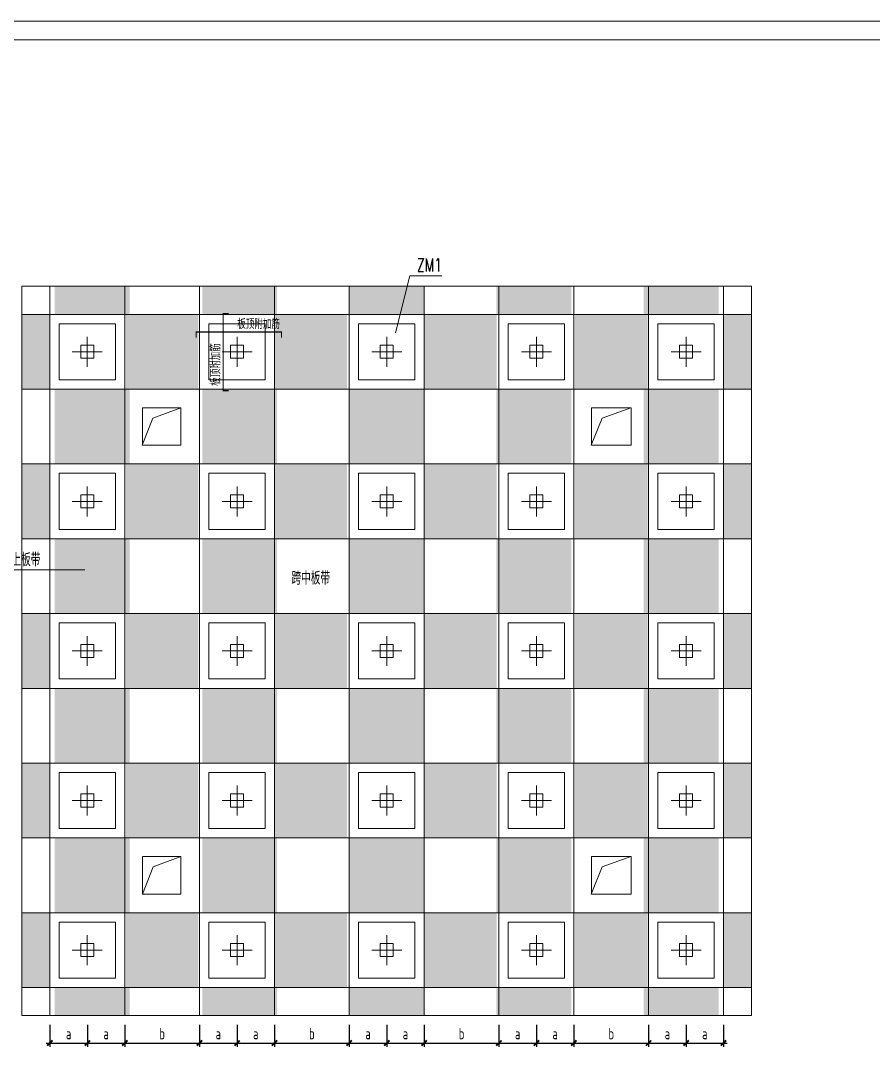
# Model space of a CAD drawing. Extents: x -1201378 to 2367219, y -619313 to 244905.
# Drawn here: x -165234 to -142454, y -604980 to -577238 of the extents above; entities that cross this region are included whole.
import ezdxf
from ezdxf.enums import TextEntityAlignment as Align

# ---------------------------------------------------------------- set-up
doc = ezdxf.new("R2010")
doc.units = 0
doc.header["$LTSCALE"] = 1000
doc.linetypes.add('CONTINOUS', pattern=[0])
doc.layers.get('0').update_dxf_attribs({"linetype": 'CONTINUOUS'})
doc.layers.get('Defpoints').update_dxf_attribs({"linetype": 'CONTINUOUS'})
doc.layers.add('0-cxFrame', color=155, linetype='CONTINUOUS')
doc.layers.add('TEXT', color=7, linetype='CONTINUOUS')
for name, color, linetype, lineweight in [('0-cxText', 131, 'CONTINUOUS', 25), ('DIM', 3, 'CONTINUOUS', 0), ('FLOOR_UP_REIN', 13, 'CONTINUOUS', 0), ('FLOOR_UP_TEXT', 7, 'CONTINUOUS', 0), ('S_FUDN_PILE', 6, 'CONTINOUS', 18), ('S_SLAB', 53, 'CONTINOUS', 13), ('S_SLAB_HOLE', 119, 'CONTINOUS', 13), ('S_SLAB_REIN_TEXT', 7, 'CONTINOUS', 13), ('板带', 131, 'CONTINOUS', 13)]:
    doc.layers.add(name, color=color, linetype=linetype, lineweight=lineweight)
doc.styles.add('cx_tuming', font='simhei.ttf')
doc.styles.add('cx_tuqian1', font='')
doc.styles.add('TSSD_Dimension', font='tssdeng.shx', dxfattribs={"width": 0.7, "bigfont": 'hztxt.shx'})
doc.styles.add('TSSD_Norm', font='tj-romans1.shx', dxfattribs={"bigfont": 'tj-hztxt.shx'})
doc.styles.add('TSSD_Rein', font='tj-romans1.shx', dxfattribs={"width": 0.7, "bigfont": 'tj-hztxt.shx'})
doc.styles.add('黑体', font='simhei.ttf', dxfattribs={"width": 0.8})
doc.styles.get('cx_tuqian1').set_extended_font_data('SimSun')
doc.dimstyles.new('TSSD_100_100', dxfattribs={"dimtxt": 300, "dimasz": 100, "dimexe": 100, "dimexo": 250, "dimgap": 100, "dimtad": 1, "dimdec": 0, "dimzin": 0, "dimdsep": 46, "dimtxsty": 'TSSD_Dimension', "dimblk": 'ARCHTICK', "dimblk1": 'ARCHTICK', "dimblk2": 'ARCHTICK', "dimcen": 0, "dimdle": 100, "dimclrt": 7, "dimadec": 0, "dimazin": 0, "dimtfac": 1, "dimtdec": 0, "dimtix": 1, "dimtmove": 2, "dimatfit": 3, "dimfxl": 1, "dimtolj": 1, "dimtzin": 0, "dimarcsym": 0})
pattern_1 = [(0, (-149055.37, -600588.79), (238.125, 137.4815), [158.75, -317.5]), (120, (-149055.37, -600588.79), (-238.125, 137.4815), [158.75, -317.5]), (60, (-149055.37, -600588.79), (5e-07, 274.9631), [-317.5, 158.75])]

# ---------------------------------------------------------------- blocks, each defined once
blk = doc.blocks.new('A$C11214C8A')
at = {"layer": 'S_FUDN_PILE', "color": 0}
for p, q in [((0, -403), (0, 398)), ((-401, -1), (401, -1))]:
    blk.add_line(p, q, dxfattribs=at)
at = {"layer": 'S_FUDN_PILE', "color": 3}
blk.add_lwpolyline([(-750, -751), (750, -751), (750, 749), (-750, 749)], close=True, dxfattribs=at)
at = {"layer": 'S_FUDN_PILE'}
blk.add_lwpolyline([(-175, 174), (175, 174), (175, -176), (-175, -176)], close=True, dxfattribs=at)
blk = doc.blocks.new('_ArchTick')
at = {"color": 0, "linetype": 'ByBlock', "const_width": 0.5}
blk.add_lwpolyline([(-0.71, -0.71), (0.71, 0.71)], dxfattribs=at)
blk = doc.blocks.new('*D3629')
at = {"layer": 'Defpoints', "color": 0, "transparency": 16777216}
for p in [(-160455, -603839), (-159455, -603839), (-159455, -604573)]:
    blk.add_point(p, dxfattribs=at)
at = {"layer": 'DIM', "color": 0, "lineweight": -2, "transparency": 16777216}
for p, q in [((-160455, -604089), (-160455, -604673)), ((-159455, -604089), (-159455, -604673)), ((-160555, -604573), (-159355, -604573))]:
    blk.add_line(p, q, dxfattribs=at)
at = {"layer": 'DIM', "color": 0, "lineweight": -2, "transparency": 16777216, "xscale": 100, "yscale": 100, "zscale": 100, "rotation": 180}
blk.add_blockref('_ArchTick', (-160455, -604573), dxfattribs=at)
at = {"layer": 'DIM', "color": 0, "lineweight": -2, "transparency": 16777216, "xscale": 100, "yscale": 100, "zscale": 100}
blk.add_blockref('_ArchTick', (-159455, -604573), dxfattribs=at)
at = {"layer": 'DIM', "color": 7, "transparency": 16777216, "insert": (-159955, -604323), "char_height": 300, "attachment_point": 5, "style": 'TSSD_Dimension'}
blk.add_mtext('\\A1;a', dxfattribs=at)
blk = doc.blocks.new('*D3630')
at = {"layer": 'Defpoints', "color": 0, "transparency": 16777216}
for p in [(-159455, -603839), (-158455, -603839), (-158455, -604573)]:
    blk.add_point(p, dxfattribs=at)
at = {"layer": 'DIM', "color": 0, "lineweight": -2, "transparency": 16777216}
for p, q in [((-159455, -604089), (-159455, -604673)), ((-158455, -604089), (-158455, -604673)), ((-159555, -604573), (-158355, -604573))]:
    blk.add_line(p, q, dxfattribs=at)
at = {"layer": 'DIM', "color": 0, "lineweight": -2, "transparency": 16777216, "xscale": 100, "yscale": 100, "zscale": 100, "rotation": 180}
blk.add_blockref('_ArchTick', (-159455, -604573), dxfattribs=at)
at = {"layer": 'DIM', "color": 0, "lineweight": -2, "transparency": 16777216, "xscale": 100, "yscale": 100, "zscale": 100}
blk.add_blockref('_ArchTick', (-158455, -604573), dxfattribs=at)
at = {"layer": 'DIM', "color": 7, "transparency": 16777216, "insert": (-158955, -604323), "char_height": 300, "attachment_point": 5, "style": 'TSSD_Dimension'}
blk.add_mtext('\\A1;a', dxfattribs=at)
blk = doc.blocks.new('*D3637')
at = {"layer": 'Defpoints', "color": 0, "transparency": 16777216}
for p in [(-164455, -603839), (-163455, -603839), (-163455, -604573)]:
    blk.add_point(p, dxfattribs=at)
at = {"layer": 'DIM', "color": 0, "lineweight": -2, "transparency": 16777216}
for p, q in [((-164455, -604089), (-164455, -604673)), ((-163455, -604089), (-163455, -604673)), ((-164555, -604573), (-163355, -604573))]:
    blk.add_line(p, q, dxfattribs=at)
at = {"layer": 'DIM', "color": 0, "lineweight": -2, "transparency": 16777216, "xscale": 100, "yscale": 100, "zscale": 100, "rotation": 180}
blk.add_blockref('_ArchTick', (-164455, -604573), dxfattribs=at)
at = {"layer": 'DIM', "color": 0, "lineweight": -2, "transparency": 16777216, "xscale": 100, "yscale": 100, "zscale": 100}
blk.add_blockref('_ArchTick', (-163455, -604573), dxfattribs=at)
at = {"layer": 'DIM', "color": 7, "transparency": 16777216, "insert": (-163955, -604323), "char_height": 300, "attachment_point": 5, "style": 'TSSD_Dimension'}
blk.add_mtext('\\A1;a', dxfattribs=at)
blk = doc.blocks.new('*D3638')
at = {"layer": 'Defpoints', "color": 0, "transparency": 16777216}
for p in [(-163455, -603839), (-162455, -603839), (-162455, -604573)]:
    blk.add_point(p, dxfattribs=at)
at = {"layer": 'DIM', "color": 0, "lineweight": -2, "transparency": 16777216}
for p, q in [((-163455, -604089), (-163455, -604673)), ((-162455, -604089), (-162455, -604673)), ((-163555, -604573), (-162355, -604573))]:
    blk.add_line(p, q, dxfattribs=at)
at = {"layer": 'DIM', "color": 0, "lineweight": -2, "transparency": 16777216, "xscale": 100, "yscale": 100, "zscale": 100, "rotation": 180}
blk.add_blockref('_ArchTick', (-163455, -604573), dxfattribs=at)
at = {"layer": 'DIM', "color": 0, "lineweight": -2, "transparency": 16777216, "xscale": 100, "yscale": 100, "zscale": 100}
blk.add_blockref('_ArchTick', (-162455, -604573), dxfattribs=at)
at = {"layer": 'DIM', "color": 7, "transparency": 16777216, "insert": (-162955, -604323), "char_height": 300, "attachment_point": 5, "style": 'TSSD_Dimension'}
blk.add_mtext('\\A1;a', dxfattribs=at)
blk = doc.blocks.new('*D3639')
at = {"layer": 'Defpoints', "color": 0, "transparency": 16777216}
for p in [(-156455, -603839), (-155455, -603839), (-155455, -604573)]:
    blk.add_point(p, dxfattribs=at)
at = {"layer": 'DIM', "color": 0, "lineweight": -2, "transparency": 16777216}
for p, q in [((-156455, -604089), (-156455, -604673)), ((-155455, -604089), (-155455, -604673)), ((-156555, -604573), (-155355, -604573))]:
    blk.add_line(p, q, dxfattribs=at)
at = {"layer": 'DIM', "color": 0, "lineweight": -2, "transparency": 16777216, "xscale": 100, "yscale": 100, "zscale": 100, "rotation": 180}
blk.add_blockref('_ArchTick', (-156455, -604573), dxfattribs=at)
at = {"layer": 'DIM', "color": 0, "lineweight": -2, "transparency": 16777216, "xscale": 100, "yscale": 100, "zscale": 100}
blk.add_blockref('_ArchTick', (-155455, -604573), dxfattribs=at)
at = {"layer": 'DIM', "color": 7, "transparency": 16777216, "insert": (-155955, -604323), "char_height": 300, "attachment_point": 5, "style": 'TSSD_Dimension'}
blk.add_mtext('\\A1;a', dxfattribs=at)
blk = doc.blocks.new('*D3640')
at = {"layer": 'Defpoints', "color": 0, "transparency": 16777216}
for p in [(-155455, -603839), (-154455, -603839), (-154455, -604573)]:
    blk.add_point(p, dxfattribs=at)
at = {"layer": 'DIM', "color": 0, "lineweight": -2, "transparency": 16777216}
for p, q in [((-155455, -604089), (-155455, -604673)), ((-154455, -604089), (-154455, -604673)), ((-155555, -604573), (-154355, -604573))]:
    blk.add_line(p, q, dxfattribs=at)
at = {"layer": 'DIM', "color": 0, "lineweight": -2, "transparency": 16777216, "xscale": 100, "yscale": 100, "zscale": 100, "rotation": 180}
blk.add_blockref('_ArchTick', (-155455, -604573), dxfattribs=at)
at = {"layer": 'DIM', "color": 0, "lineweight": -2, "transparency": 16777216, "xscale": 100, "yscale": 100, "zscale": 100}
blk.add_blockref('_ArchTick', (-154455, -604573), dxfattribs=at)
at = {"layer": 'DIM', "color": 7, "transparency": 16777216, "insert": (-154955, -604323), "char_height": 300, "attachment_point": 5, "style": 'TSSD_Dimension'}
blk.add_mtext('\\A1;a', dxfattribs=at)
blk = doc.blocks.new('*D3641')
at = {"layer": 'Defpoints', "color": 0, "transparency": 16777216}
for p in [(-152455, -603839), (-151455, -603839), (-151455, -604573)]:
    blk.add_point(p, dxfattribs=at)
at = {"layer": 'DIM', "color": 0, "lineweight": -2, "transparency": 16777216}
for p, q in [((-152455, -604089), (-152455, -604673)), ((-151455, -604089), (-151455, -604673)), ((-152555, -604573), (-151355, -604573))]:
    blk.add_line(p, q, dxfattribs=at)
at = {"layer": 'DIM', "color": 0, "lineweight": -2, "transparency": 16777216, "xscale": 100, "yscale": 100, "zscale": 100, "rotation": 180}
blk.add_blockref('_ArchTick', (-152455, -604573), dxfattribs=at)
at = {"layer": 'DIM', "color": 0, "lineweight": -2, "transparency": 16777216, "xscale": 100, "yscale": 100, "zscale": 100}
blk.add_blockref('_ArchTick', (-151455, -604573), dxfattribs=at)
at = {"layer": 'DIM', "color": 7, "transparency": 16777216, "insert": (-151955, -604323), "char_height": 300, "attachment_point": 5, "style": 'TSSD_Dimension'}
blk.add_mtext('\\A1;a', dxfattribs=at)
blk = doc.blocks.new('*D3642')
at = {"layer": 'Defpoints', "color": 0, "transparency": 16777216}
for p in [(-151455, -603839), (-150455, -603839), (-150455, -604573)]:
    blk.add_point(p, dxfattribs=at)
at = {"layer": 'DIM', "color": 0, "lineweight": -2, "transparency": 16777216}
for p, q in [((-151455, -604089), (-151455, -604673)), ((-150455, -604089), (-150455, -604673)), ((-151555, -604573), (-150355, -604573))]:
    blk.add_line(p, q, dxfattribs=at)
at = {"layer": 'DIM', "color": 0, "lineweight": -2, "transparency": 16777216, "xscale": 100, "yscale": 100, "zscale": 100, "rotation": 180}
blk.add_blockref('_ArchTick', (-151455, -604573), dxfattribs=at)
at = {"layer": 'DIM', "color": 0, "lineweight": -2, "transparency": 16777216, "xscale": 100, "yscale": 100, "zscale": 100}
blk.add_blockref('_ArchTick', (-150455, -604573), dxfattribs=at)
at = {"layer": 'DIM', "color": 7, "transparency": 16777216, "insert": (-150955, -604323), "char_height": 300, "attachment_point": 5, "style": 'TSSD_Dimension'}
blk.add_mtext('\\A1;a', dxfattribs=at)
blk = doc.blocks.new('*D3643')
at = {"layer": 'Defpoints', "color": 0, "transparency": 16777216}
for p in [(-148455, -603839), (-147455, -603839), (-147455, -604573)]:
    blk.add_point(p, dxfattribs=at)
at = {"layer": 'DIM', "color": 0, "lineweight": -2, "transparency": 16777216}
for p, q in [((-148455, -604089), (-148455, -604673)), ((-147455, -604089), (-147455, -604673)), ((-148555, -604573), (-147355, -604573))]:
    blk.add_line(p, q, dxfattribs=at)
at = {"layer": 'DIM', "color": 0, "lineweight": -2, "transparency": 16777216, "xscale": 100, "yscale": 100, "zscale": 100, "rotation": 180}
blk.add_blockref('_ArchTick', (-148455, -604573), dxfattribs=at)
at = {"layer": 'DIM', "color": 0, "lineweight": -2, "transparency": 16777216, "xscale": 100, "yscale": 100, "zscale": 100}
blk.add_blockref('_ArchTick', (-147455, -604573), dxfattribs=at)
at = {"layer": 'DIM', "color": 7, "transparency": 16777216, "insert": (-147955, -604323), "char_height": 300, "attachment_point": 5, "style": 'TSSD_Dimension'}
blk.add_mtext('\\A1;a', dxfattribs=at)
blk = doc.blocks.new('*D3644')
at = {"layer": 'Defpoints', "color": 0, "transparency": 16777216}
for p in [(-147455, -603839), (-146455, -603839), (-146455, -604573)]:
    blk.add_point(p, dxfattribs=at)
at = {"layer": 'DIM', "color": 0, "lineweight": -2, "transparency": 16777216}
for p, q in [((-147455, -604089), (-147455, -604673)), ((-146455, -604089), (-146455, -604673)), ((-147555, -604573), (-146355, -604573))]:
    blk.add_line(p, q, dxfattribs=at)
at = {"layer": 'DIM', "color": 0, "lineweight": -2, "transparency": 16777216, "xscale": 100, "yscale": 100, "zscale": 100, "rotation": 180}
blk.add_blockref('_ArchTick', (-147455, -604573), dxfattribs=at)
at = {"layer": 'DIM', "color": 0, "lineweight": -2, "transparency": 16777216, "xscale": 100, "yscale": 100, "zscale": 100}
blk.add_blockref('_ArchTick', (-146455, -604573), dxfattribs=at)
at = {"layer": 'DIM', "color": 7, "transparency": 16777216, "insert": (-146955, -604323), "char_height": 300, "attachment_point": 5, "style": 'TSSD_Dimension'}
blk.add_mtext('\\A1;a', dxfattribs=at)
blk = doc.blocks.new('*D3653')
at = {"layer": 'Defpoints', "color": 0, "transparency": 16777216}
for p in [(-162455, -603839), (-160455, -603839), (-160455, -604573)]:
    blk.add_point(p, dxfattribs=at)
at = {"layer": 'DIM', "color": 0, "lineweight": -2, "transparency": 16777216}
for p, q in [((-162455, -604089), (-162455, -604673)), ((-160455, -604089), (-160455, -604673)), ((-162555, -604573), (-160355, -604573))]:
    blk.add_line(p, q, dxfattribs=at)
at = {"layer": 'DIM', "color": 0, "lineweight": -2, "transparency": 16777216, "xscale": 100, "yscale": 100, "zscale": 100, "rotation": 180}
blk.add_blockref('_ArchTick', (-162455, -604573), dxfattribs=at)
at = {"layer": 'DIM', "color": 0, "lineweight": -2, "transparency": 16777216, "xscale": 100, "yscale": 100, "zscale": 100}
blk.add_blockref('_ArchTick', (-160455, -604573), dxfattribs=at)
at = {"layer": 'DIM', "color": 7, "transparency": 16777216, "insert": (-161455, -604323), "char_height": 300, "attachment_point": 5, "style": 'TSSD_Dimension'}
blk.add_mtext('\\A1;b', dxfattribs=at)
blk = doc.blocks.new('*D3654')
at = {"layer": 'Defpoints', "color": 0, "transparency": 16777216}
for p in [(-158455, -603839), (-156455, -603839), (-156455, -604573)]:
    blk.add_point(p, dxfattribs=at)
at = {"layer": 'DIM', "color": 0, "lineweight": -2, "transparency": 16777216}
for p, q in [((-158455, -604089), (-158455, -604673)), ((-156455, -604089), (-156455, -604673)), ((-158555, -604573), (-156355, -604573))]:
    blk.add_line(p, q, dxfattribs=at)
at = {"layer": 'DIM', "color": 0, "lineweight": -2, "transparency": 16777216, "xscale": 100, "yscale": 100, "zscale": 100, "rotation": 180}
blk.add_blockref('_ArchTick', (-158455, -604573), dxfattribs=at)
at = {"layer": 'DIM', "color": 0, "lineweight": -2, "transparency": 16777216, "xscale": 100, "yscale": 100, "zscale": 100}
blk.add_blockref('_ArchTick', (-156455, -604573), dxfattribs=at)
at = {"layer": 'DIM', "color": 7, "transparency": 16777216, "insert": (-157455, -604323), "char_height": 300, "attachment_point": 5, "style": 'TSSD_Dimension'}
blk.add_mtext('\\A1;b', dxfattribs=at)
blk = doc.blocks.new('*D3655')
at = {"layer": 'Defpoints', "color": 0, "transparency": 16777216}
for p in [(-154455, -603839), (-152455, -603839), (-152455, -604573)]:
    blk.add_point(p, dxfattribs=at)
at = {"layer": 'DIM', "color": 0, "lineweight": -2, "transparency": 16777216}
for p, q in [((-154455, -604089), (-154455, -604673)), ((-152455, -604089), (-152455, -604673)), ((-154555, -604573), (-152355, -604573))]:
    blk.add_line(p, q, dxfattribs=at)
at = {"layer": 'DIM', "color": 0, "lineweight": -2, "transparency": 16777216, "xscale": 100, "yscale": 100, "zscale": 100, "rotation": 180}
blk.add_blockref('_ArchTick', (-154455, -604573), dxfattribs=at)
at = {"layer": 'DIM', "color": 0, "lineweight": -2, "transparency": 16777216, "xscale": 100, "yscale": 100, "zscale": 100}
blk.add_blockref('_ArchTick', (-152455, -604573), dxfattribs=at)
at = {"layer": 'DIM', "color": 7, "transparency": 16777216, "insert": (-153455, -604323), "char_height": 300, "attachment_point": 5, "style": 'TSSD_Dimension'}
blk.add_mtext('\\A1;b', dxfattribs=at)
blk = doc.blocks.new('*D3656')
at = {"layer": 'Defpoints', "color": 0, "transparency": 16777216}
for p in [(-150455, -603839), (-148455, -603839), (-148455, -604573)]:
    blk.add_point(p, dxfattribs=at)
at = {"layer": 'DIM', "color": 0, "lineweight": -2, "transparency": 16777216}
for p, q in [((-150455, -604089), (-150455, -604673)), ((-148455, -604089), (-148455, -604673)), ((-150555, -604573), (-148355, -604573))]:
    blk.add_line(p, q, dxfattribs=at)
at = {"layer": 'DIM', "color": 0, "lineweight": -2, "transparency": 16777216, "xscale": 100, "yscale": 100, "zscale": 100, "rotation": 180}
blk.add_blockref('_ArchTick', (-150455, -604573), dxfattribs=at)
at = {"layer": 'DIM', "color": 0, "lineweight": -2, "transparency": 16777216, "xscale": 100, "yscale": 100, "zscale": 100}
blk.add_blockref('_ArchTick', (-148455, -604573), dxfattribs=at)
at = {"layer": 'DIM', "color": 7, "transparency": 16777216, "insert": (-149455, -604323), "char_height": 300, "attachment_point": 5, "style": 'TSSD_Dimension'}
blk.add_mtext('\\A1;b', dxfattribs=at)
blk = doc.blocks.new('TK22.A0 L(Dragon)')
at = {"layer": '0-cxFrame', "color": 7, "const_width": 0.5}
blk.add_lwpolyline([(0, 0), (-1486, 0), (-1486, 841), (0, 841)], close=True, dxfattribs=at)
at = {"layer": '0-cxFrame', "const_width": 0.5}
blk.add_lwpolyline([(-80, 10), (-1466, 10), (-1466, 831), (-80, 831)], close=True, dxfattribs=at)
at = {"style": '黑体', "flags": 4}
blk.add_attdef('图幅', text='', height=3.3, dxfattribs=at).set_placement((-40, 3), align=Align.RIGHT)
at = {"layer": '0-cxText', "flags": 4}
for tag, height, style, p in [('建设单位', 3.5, 'cx_tuming', (-45, 240)), ('项目名称', 3.5, 'cx_tuming', (-45, 210)), ('子项名称', 3.5, 'cx_tuming', (-45, 180)), ('工程编号', 3.3, 'cx_tuqian1', (-35, 165)), ('图名1', 3.5, 'cx_tuming', (-45, 87)), ('图名2', 3.5, 'cx_tuming', (-45, 79)), ('图名3', 3.5, 'cx_tuming', (-45, 71)), ('出图日期', 3.3, 'cx_tuqian1', (-39, 60)), ('专业', 3.3, 'cx_tuqian1', (-55, 52)), ('图号', 3.3, 'cx_tuqian1', (-55, 44)), ('版次', 3.3, 'cx_tuqian1', (-20, 44))]:
    blk.add_attdef(tag, text='', height=height, dxfattribs=dict(at, style=style)).set_placement(p, align=Align.MIDDLE)
at = {"layer": 'Defpoints', "color": 6, "flags": 4}
for tag, height, style, p in [('tufu', 3.3, '黑体', (-12, 12)), ('dwfname', 4, 'cx_tuqian1', (-80, 3))]:
    blk.add_attdef(tag, text='', height=height, dxfattribs=dict(at, style=style)).set_placement(p, align=Align.RIGHT)

msp = doc.modelspace()

# ---------------------------------------------------------------- hatches: boundary and pattern name
at = {"layer": '板带', "true_color": 0x939598}
h = msp.add_hatch(dxfattribs=at)
h.set_pattern_fill('HONEY', color=252, scale=50, style=0)
h.set_pattern_definition(pattern_1)
h.paths.add_polyline_path([(-162325.4, -584338.8), (-164325.4, -584338.8), (-164325.4, -585088.8), (-162325.4, -585088.8)])
h.paths.add_polyline_path([(-158385.4, -584338.8), (-160385.4, -584338.8), (-160385.4, -585088.8), (-158385.4, -585088.8)])
h.paths.add_polyline_path([(-154455.4, -584338.8), (-156455.4, -584338.8), (-156455.4, -585088.8), (-154455.4, -585088.8)])
h.paths.add_polyline_path([(-150525.4, -584338.8), (-152525.4, -584338.8), (-152525.4, -585088.8), (-150525.4, -585088.8)])
h.paths.add_polyline_path([(-146585.4, -584338.8), (-148585.4, -584338.8), (-148585.4, -585088.8), (-146585.4, -585088.8)])
h = msp.add_hatch(dxfattribs=at)
h.set_pattern_fill('HONEY', color=252, scale=50, style=0)
h.set_pattern_definition(pattern_1)
h.paths.add_polyline_path([(-164455.4, -601088.8), (-165205.4, -601088.8), (-165205.4, -603088.8), (-164455.4, -603088.8)])
h.paths.add_polyline_path([(-164455.4, -597088.8), (-165205.4, -597088.8), (-165205.4, -599088.8), (-164455.4, -599088.8)])
h.paths.add_polyline_path([(-164455.4, -593088.8), (-165205.4, -593088.8), (-165205.4, -595088.8), (-164455.4, -595088.8)])
h.paths.add_polyline_path([(-164455.4, -589088.8), (-165205.4, -589088.8), (-165205.4, -591088.8), (-164455.4, -591088.8)])
h.paths.add_polyline_path([(-164455.4, -585088.8), (-165205.4, -585088.8), (-165205.4, -587088.8), (-164455.4, -587088.8)])
h = msp.add_hatch(dxfattribs=at)
h.set_pattern_fill('HONEY', color=252, scale=50, style=0)
h.set_pattern_definition(pattern_1)
h.paths.add_polyline_path([(-160485.4, -585088.8), (-162425.4, -585088.8), (-162425.4, -587088.8), (-160485.4, -587088.8)])
h.paths.add_polyline_path([(-160485.4, -589088.8), (-162425.4, -589088.8), (-162425.4, -591088.8), (-160485.4, -591088.8)])
h.paths.add_polyline_path([(-160485.4, -593088.8), (-162425.4, -593088.8), (-162425.4, -595088.8), (-160485.4, -595088.8)])
h.paths.add_polyline_path([(-160485.4, -597088.8), (-162425.4, -597088.8), (-162425.4, -599088.8), (-160485.4, -599088.8)])
h.paths.add_polyline_path([(-160485.4, -601088.8), (-162425.4, -601088.8), (-162425.4, -603088.8), (-160485.4, -603088.8)])
h = msp.add_hatch(dxfattribs=at)
h.set_pattern_fill('HONEY', color=252, scale=50, style=0)
h.set_pattern_definition(pattern_1)
h.paths.add_polyline_path([(-156515.4, -585088.8), (-158455.4, -585088.8), (-158455.4, -587088.8), (-156515.4, -587088.8)])
h.paths.add_polyline_path([(-156515.4, -589088.8), (-158455.4, -589088.8), (-158455.4, -591088.8), (-156515.4, -591088.8)])
h.paths.add_polyline_path([(-156515.4, -593088.8), (-158455.4, -593088.8), (-158455.4, -595088.8), (-156515.4, -595088.8)])
h.paths.add_polyline_path([(-156515.4, -597088.8), (-158455.4, -597088.8), (-158455.4, -599088.8), (-156515.4, -599088.8)])
h.paths.add_polyline_path([(-156515.4, -601088.8), (-158455.4, -601088.8), (-158455.4, -603088.8), (-156515.4, -603088.8)])
h = msp.add_hatch(dxfattribs=at)
h.set_pattern_fill('HONEY', color=252, scale=50, style=0)
h.set_pattern_definition(pattern_1)
h.paths.add_polyline_path([(-152515.4, -585088.8), (-154455.4, -585088.8), (-154455.4, -587088.8), (-152515.4, -587088.8)])
h.paths.add_polyline_path([(-152515.4, -589088.8), (-154455.4, -589088.8), (-154455.4, -591088.8), (-152515.4, -591088.8)])
h.paths.add_polyline_path([(-152515.4, -593088.8), (-154455.4, -593088.8), (-154455.4, -595088.8), (-152515.4, -595088.8)])
h.paths.add_polyline_path([(-152515.4, -597088.8), (-154455.4, -597088.8), (-154455.4, -599088.8), (-152515.4, -599088.8)])
h.paths.add_polyline_path([(-152515.4, -601088.8), (-154455.4, -601088.8), (-154455.4, -603088.8), (-152515.4, -603088.8)])
h = msp.add_hatch(dxfattribs=at)
h.set_pattern_fill('HONEY', color=252, scale=50, style=0)
h.set_pattern_definition(pattern_1)
h.paths.add_polyline_path([(-148485.4, -585088.8), (-150425.4, -585088.8), (-150425.4, -587088.8), (-148485.4, -587088.8)])
h.paths.add_polyline_path([(-148485.4, -589088.8), (-150425.4, -589088.8), (-150425.4, -591088.8), (-148485.4, -591088.8)])
h.paths.add_polyline_path([(-148485.4, -593088.8), (-150425.4, -593088.8), (-150425.4, -595088.8), (-148485.4, -595088.8)])
h.paths.add_polyline_path([(-148485.4, -597088.8), (-150425.4, -597088.8), (-150425.4, -599088.8), (-148485.4, -599088.8)])
h.paths.add_polyline_path([(-148485.4, -601088.8), (-150425.4, -601088.8), (-150425.4, -603088.8), (-148485.4, -603088.8)])
h = msp.add_hatch(dxfattribs=at)
h.set_pattern_fill('HONEY', color=252, scale=50, style=0)
h.set_pattern_definition(pattern_1)
h.paths.add_polyline_path([(-145705.4, -601088.8), (-146455.4, -601088.8), (-146455.4, -603088.8), (-145705.4, -603088.8)])
h.paths.add_polyline_path([(-145705.4, -597088.8), (-146455.4, -597088.8), (-146455.4, -599088.8), (-145705.4, -599088.8)])
h.paths.add_polyline_path([(-145705.4, -593088.8), (-146455.4, -593088.8), (-146455.4, -595088.8), (-145705.4, -595088.8)])
h.paths.add_polyline_path([(-145705.4, -589088.8), (-146455.4, -589088.8), (-146455.4, -591088.8), (-145705.4, -591088.8)])
h.paths.add_polyline_path([(-145705.4, -585088.8), (-146455.4, -585088.8), (-146455.4, -587088.8), (-145705.4, -587088.8)])
h = msp.add_hatch(dxfattribs=at)
h.set_pattern_fill('HONEY', color=252, scale=50, style=0)
h.set_pattern_definition(pattern_1)
h.paths.add_polyline_path([(-146585.4, -587088.8), (-148585.4, -587088.8), (-148585.4, -589088.8), (-146585.4, -589088.8)])
h.paths.add_polyline_path([(-150525.4, -587088.8), (-152525.4, -587088.8), (-152525.4, -589088.8), (-150525.4, -589088.8)])
h.paths.add_polyline_path([(-154455.4, -587088.8), (-156455.4, -587088.8), (-156455.4, -589088.8), (-154455.4, -589088.8)])
h.paths.add_polyline_path([(-158385.4, -587088.8), (-160385.4, -587088.8), (-160385.4, -589088.8), (-158385.4, -589088.8)])
h.paths.add_polyline_path([(-162325.4, -587088.8), (-164325.4, -587088.8), (-164325.4, -589088.8), (-162325.4, -589088.8)])
h = msp.add_hatch(dxfattribs=at)
h.set_pattern_fill('HONEY', color=252, scale=50, style=0)
h.set_pattern_definition(pattern_1)
h.paths.add_polyline_path([(-146585.4, -591088.8), (-148585.4, -591088.8), (-148585.4, -593088.8), (-146585.4, -593088.8)])
h.paths.add_polyline_path([(-150525.4, -591088.8), (-152525.4, -591088.8), (-152525.4, -593088.8), (-150525.4, -593088.8)])
h.paths.add_polyline_path([(-154455.4, -591088.8), (-156455.4, -591088.8), (-156455.4, -593088.8), (-154455.4, -593088.8)])
h.paths.add_polyline_path([(-158385.4, -591088.8), (-160385.4, -591088.8), (-160385.4, -593088.8), (-158385.4, -593088.8)])
h.paths.add_polyline_path([(-162325.4, -591088.8), (-164325.4, -591088.8), (-164325.4, -593088.8), (-162325.4, -593088.8)])
h = msp.add_hatch(dxfattribs=at)
h.set_pattern_fill('HONEY', color=252, scale=50, style=0)
h.set_pattern_definition(pattern_1)
h.paths.add_polyline_path([(-146585.4, -595088.8), (-148585.4, -595088.8), (-148585.4, -597088.8), (-146585.4, -597088.8)])
h.paths.add_polyline_path([(-150525.4, -595088.8), (-152525.4, -595088.8), (-152525.4, -597088.8), (-150525.4, -597088.8)])
h.paths.add_polyline_path([(-154455.4, -595088.8), (-156455.4, -595088.8), (-156455.4, -597088.8), (-154455.4, -597088.8)])
h.paths.add_polyline_path([(-158385.4, -595088.8), (-160385.4, -595088.8), (-160385.4, -597088.8), (-158385.4, -597088.8)])
h.paths.add_polyline_path([(-162325.4, -595088.8), (-164325.4, -595088.8), (-164325.4, -597088.8), (-162325.4, -597088.8)])
h = msp.add_hatch(dxfattribs=at)
h.set_pattern_fill('HONEY', color=252, scale=50, style=0)
h.set_pattern_definition(pattern_1)
h.paths.add_polyline_path([(-146585.4, -599088.8), (-148585.4, -599088.8), (-148585.4, -601088.8), (-146585.4, -601088.8)])
h.paths.add_polyline_path([(-150525.4, -599088.8), (-152525.4, -599088.8), (-152525.4, -601088.8), (-150525.4, -601088.8)])
h.paths.add_polyline_path([(-154455.4, -599088.8), (-156455.4, -599088.8), (-156455.4, -601088.8), (-154455.4, -601088.8)])
h.paths.add_polyline_path([(-158385.4, -599088.8), (-160385.4, -599088.8), (-160385.4, -601088.8), (-158385.4, -601088.8)])
h.paths.add_polyline_path([(-162325.4, -599088.8), (-164325.4, -599088.8), (-164325.4, -601088.8), (-162325.4, -601088.8)])
h = msp.add_hatch(dxfattribs=at)
h.set_pattern_fill('HONEY', color=252, scale=50, style=0)
h.set_pattern_definition(pattern_1)
h.paths.add_polyline_path([(-162325.4, -603088.8), (-164325.4, -603088.8), (-164325.4, -603838.8), (-162325.4, -603838.8)])
h.paths.add_polyline_path([(-158385.4, -603088.8), (-160385.4, -603088.8), (-160385.4, -603838.8), (-158385.4, -603838.8)])
h.paths.add_polyline_path([(-154455.4, -603088.8), (-156455.4, -603088.8), (-156455.4, -603838.8), (-154455.4, -603838.8)])
h.paths.add_polyline_path([(-150525.4, -603088.8), (-152525.4, -603088.8), (-152525.4, -603838.8), (-150525.4, -603838.8)])
h.paths.add_polyline_path([(-146585.4, -603088.8), (-148585.4, -603088.8), (-148585.4, -603838.8), (-146585.4, -603838.8)])

# ---------------------------------------------------------------- linework, layer by layer
at = {"layer": 'FLOOR_UP_REIN', "const_width": 30}
for points in [[(-159675.4, -585068.2), (-159825.4, -585068.2), (-159825.4, -587130.1), (-159675.4, -587130.1)], [(-158268.1, -585710.5), (-158268.1, -585560.5), (-160549.1, -585560.5), (-160549.1, -585710.5)]]:
    msp.add_lwpolyline(points, dxfattribs=at)
at = {"layer": 'S_SLAB'}
for points in [[(-165205.4, -603838.8), (-145705.4, -603838.8), (-145705.4, -584338.8), (-165205.4, -584338.8)], [(-161985.4, -587588.8), (-160955.4, -587588.8), (-160955.4, -588588.8), (-161985.4, -588588.8)], [(-149985.4, -587588.8), (-148925.4, -587588.8), (-148925.4, -588588.8), (-149985.4, -588588.8)], [(-161985.4, -599588.8), (-160955.4, -599588.8), (-160955.4, -600588.8), (-161985.4, -600588.8)], [(-149985.4, -599588.8), (-148925.4, -599588.8), (-148925.4, -600588.8), (-149985.4, -600588.8)]]:
    msp.add_lwpolyline(points, close=True, dxfattribs=at)
at = {"layer": 'S_SLAB_HOLE'}
for p, q in [((-161701.1, -587864.1), (-160959.4, -587588.8)), ((-149701.1, -587864.1), (-148929.4, -587588.8)), ((-161989.4, -588588.8), (-161701.1, -587864.1)), ((-149989.4, -588588.8), (-149701.1, -587864.1)), ((-161697.1, -599864.1), (-160955.4, -599588.8)), ((-149701.1, -599864.1), (-148929.4, -599588.8)), ((-161985.4, -600588.8), (-161697.1, -599864.1)), ((-149989.4, -600588.8), (-149701.1, -599864.1))]:
    msp.add_line(p, q, dxfattribs=at)
at = {"layer": 'S_SLAB_REIN_TEXT'}
for p, q in [((-155223.1, -585582.7), (-154834.7, -584060.3)), ((-154834.7, -584060.3), (-153984.9, -584060.3)), ((-163519.7, -591923.5), (-165890.3, -591923.5))]:
    msp.add_line(p, q, dxfattribs=at)
at = {"layer": '板带'}
for points in [[(-164455.4, -603838.8), (-162455.4, -603838.8), (-162455.4, -584338.8), (-164455.4, -584338.8)], [(-160455.4, -603838.8), (-158455.4, -603838.8), (-158455.4, -584338.8), (-160455.4, -584338.8)], [(-156455.4, -603838.8), (-154455.4, -603838.8), (-154455.4, -584338.8), (-156455.4, -584338.8)], [(-152455.4, -603838.8), (-150455.4, -603838.8), (-150455.4, -584338.8), (-152455.4, -584338.8)], [(-148455.4, -603838.8), (-146455.4, -603838.8), (-146455.4, -584338.8), (-148455.4, -584338.8)]]:
    msp.add_lwpolyline(points, close=True, dxfattribs=at)
at = {"layer": '板带', "color": 5}
for points in [[(-165205.4, -587088.8), (-145705.4, -587088.8), (-145705.4, -585088.8), (-165205.4, -585088.8)], [(-165205.4, -591088.8), (-145705.4, -591088.8), (-145705.4, -589088.8), (-165205.4, -589088.8)], [(-165205.4, -595088.8), (-145705.4, -595088.8), (-145705.4, -593088.8), (-165205.4, -593088.8)], [(-165205.4, -599088.8), (-145705.4, -599088.8), (-145705.4, -597088.8), (-165205.4, -597088.8)], [(-165205.4, -603088.8), (-145705.4, -603088.8), (-145705.4, -601088.8), (-165205.4, -601088.8)]]:
    msp.add_lwpolyline(points, close=True, dxfattribs=at)

# ---------------------------------------------------------------- block references
at = {"layer": '0-cxFrame', "xscale": 50, "yscale": 50, "zscale": 50}
msp.add_blockref('TK22.A0 L(Dragon)', (-103439.2, -619300.1), dxfattribs=at)
at = {"layer": 'S_FUDN_PILE'}
for p in [(-163455.4, -586087.5), (-159455.4, -586087.5), (-155455.4, -586087.5), (-151455.4, -586087.5), (-147455.4, -586087.5), (-163455.4, -590087.5), (-159455.4, -590087.5), (-155455.4, -590087.5), (-151455.4, -590087.5), (-147455.4, -590087.5), (-163455.4, -594087.5), (-159455.4, -594087.5), (-155455.4, -594087.5), (-151455.4, -594087.5), (-147455.4, -594087.5), (-163455.4, -598087.5), (-159455.4, -598087.5), (-155455.4, -598087.5), (-151455.4, -598087.5), (-147455.4, -598087.5), (-163455.4, -602087.5), (-159455.4, -602087.5), (-155455.4, -602087.5), (-151455.4, -602087.5), (-147455.4, -602087.5)]:
    msp.add_blockref('A$C11214C8A', p, dxfattribs=at)

# ---------------------------------------------------------------- texts
at = {"layer": 'FLOOR_UP_TEXT', "style": 'TSSD_Rein', "width": 0.7}
msp.add_text('板顶附加筋', height=250, dxfattribs=at).set_placement((-159447, -585477.2))
msp.add_text('板顶附加筋', height=250, rotation=90, dxfattribs=at).set_placement((-159898.1, -586998.9))
at = {"layer": 'TEXT', "style": 'TSSD_Norm', "width": 0.7}
for s, p in [('ZM1', (-154648.4, -583943.6)), ('柱上板带', (-165739.5, -591822.7)), ('跨中板带', (-157998.5, -592315.7))]:
    msp.add_text(s, height=350, dxfattribs=at).set_placement(p)

# ---------------------------------------------------------------- dimensions: what is measured, and where the dimension line sits
at = {"layer": 'DIM'}
for base, p1, p2, text, picture, middle in [((-163455.4, -604573), (-164455.4, -603838.8), (-163455.4, -603838.8), 'a', '*D3637', (-163955.4, -604323)), ((-162455.4, -604573), (-163455.4, -603838.8), (-162455.4, -603838.8), 'a', '*D3638', (-162955.4, -604323)), ((-160455.4, -604573), (-162455.4, -603838.8), (-160455.4, -603838.8), 'b', '*D3653', (-161455.4, -604323)), ((-159455.4, -604573), (-160455.4, -603838.8), (-159455.4, -603838.8), 'a', '*D3629', (-159955.4, -604323)), ((-158455.4, -604573), (-159455.4, -603838.8), (-158455.4, -603838.8), 'a', '*D3630', (-158955.4, -604323)), ((-156455.4, -604573), (-158455.4, -603838.8), (-156455.4, -603838.8), 'b', '*D3654', (-157455.4, -604323)), ((-155455.4, -604573), (-156455.4, -603838.8), (-155455.4, -603838.8), 'a', '*D3639', (-155955.4, -604323)), ((-154455.4, -604573), (-155455.4, -603838.8), (-154455.4, -603838.8), 'a', '*D3640', (-154955.4, -604323)), ((-152455.4, -604573), (-154455.4, -603838.8), (-152455.4, -603838.8), 'b', '*D3655', (-153455.4, -604323)), ((-151455.4, -604573), (-152455.4, -603838.8), (-151455.4, -603838.8), 'a', '*D3641', (-151955.4, -604323)), ((-150455.4, -604573), (-151455.4, -603838.8), (-150455.4, -603838.8), 'a', '*D3642', (-150955.4, -604323)), ((-148455.4, -604573), (-150455.4, -603838.8), (-148455.4, -603838.8), 'b', '*D3656', (-149455.4, -604323)), ((-147455.4, -604573), (-148455.4, -603838.8), (-147455.4, -603838.8), 'a', '*D3643', (-147955.4, -604323)), ((-146455.4, -604573), (-147455.4, -603838.8), (-146455.4, -603838.8), 'a', '*D3644', (-146955.4, -604323))]:
    dim = msp.add_linear_dim(base=base, p1=p1, p2=p2, text=text, dimstyle='TSSD_100_100', dxfattribs=at)
    dim.commit()
    dim.dimension.update_dxf_attribs({"geometry": picture, "text_midpoint": middle})

doc.saveas('drawing.dxf')
